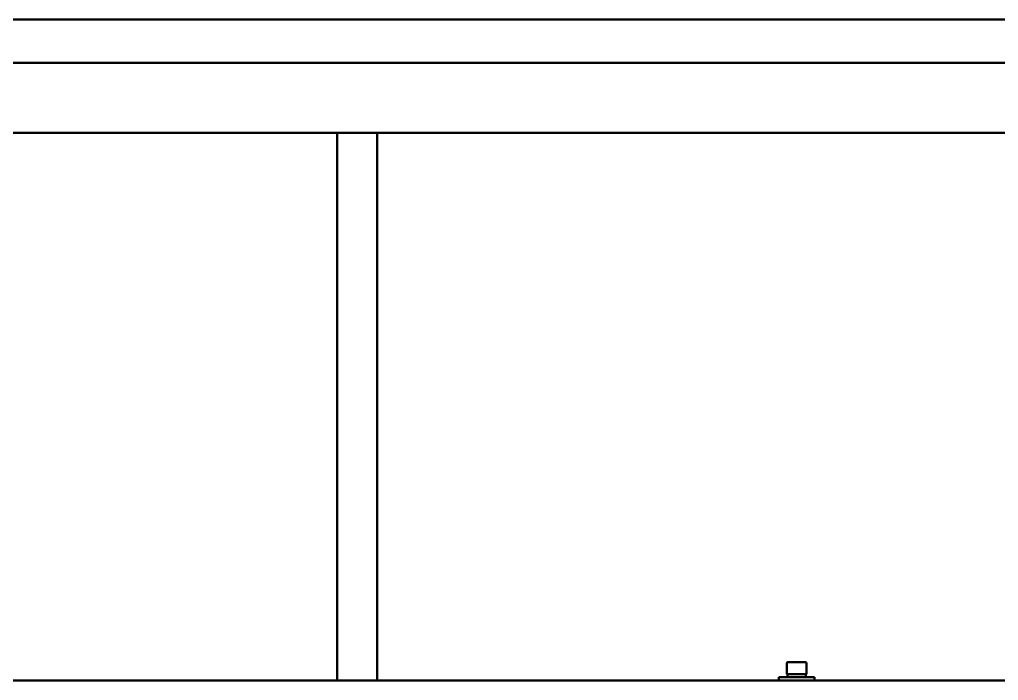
# Model space of a CAD drawing. Header units: millimetres. Extents: x 845401 to 948039, y 511594 to 550263.
# Drawn here: x 913712.2 to 914202.2, y 544776.2 to 545106.8 of the extents above; entities that cross this region are included whole.
import ezdxf

# ---------------------------------------------------------------- set-up
doc = ezdxf.new("R2010")
doc.units = ezdxf.units.MM
doc.layers.add('可见 (ISO)', color=7, linetype='Continuous', lineweight=50)

# ---------------------------------------------------------------- blocks, each defined once
blk = doc.blocks.new('A$C2A4E01FC')
at = {"layer": '可见 (ISO)', "color": 251}
for p, q in [((2951.66, 1081.95), (817.34, 1081.95)), ((804.23, 1060.35), (2820.5, 1060.35)), ((2820.5, 1025.35), (764.5, 1025.35)), ((1514.5, 751.35), (1514.5, 1025.35)), ((1534.5, 751.35), (1534.5, 1025.35)), ((1739.5, 759.95), (1739.5, 754.55)), ((1740.1, 760.55), (1748.9, 760.55)), ((1749.5, 759.95), (1749.5, 754.55)), ((917.5, 751.35), (2667.5, 751.35)), ((1735.5, 752.95), (1753.5, 752.95)), ((1735.5, 751.35), (1735.5, 752.95)), ((1739.5, 754.55), (1749.5, 754.55)), ((1739.85, 752.95), (1739.85, 754.55)), ((1749.15, 753.94), (1749.15, 754.55)), ((1753.5, 751.35), (1753.5, 752.95))]:
    blk.add_line(p, q, dxfattribs=at)
for centre, start, end in [((1740.1, 759.95), 90, 180), ((1748.9, 759.95), 0, 90)]:
    blk.add_arc(centre, 0.6, start, end, dxfattribs=at)
for centre, start_param, end_param in [((1744.5, 751.97), 1.639668, 1.752411), ((1744.5, 753.94), 1.501925, 1.613793)]:
    blk.add_ellipse(centre, major_axis=(0, -14.31), ratio=0.32492, start_param=start_param, end_param=end_param, dxfattribs=at)

msp = doc.modelspace()

# ---------------------------------------------------------------- block references
msp.add_blockref('A$C2A4E01FC', (912356.69, 544024.87))

doc.saveas('drawing.dxf')
